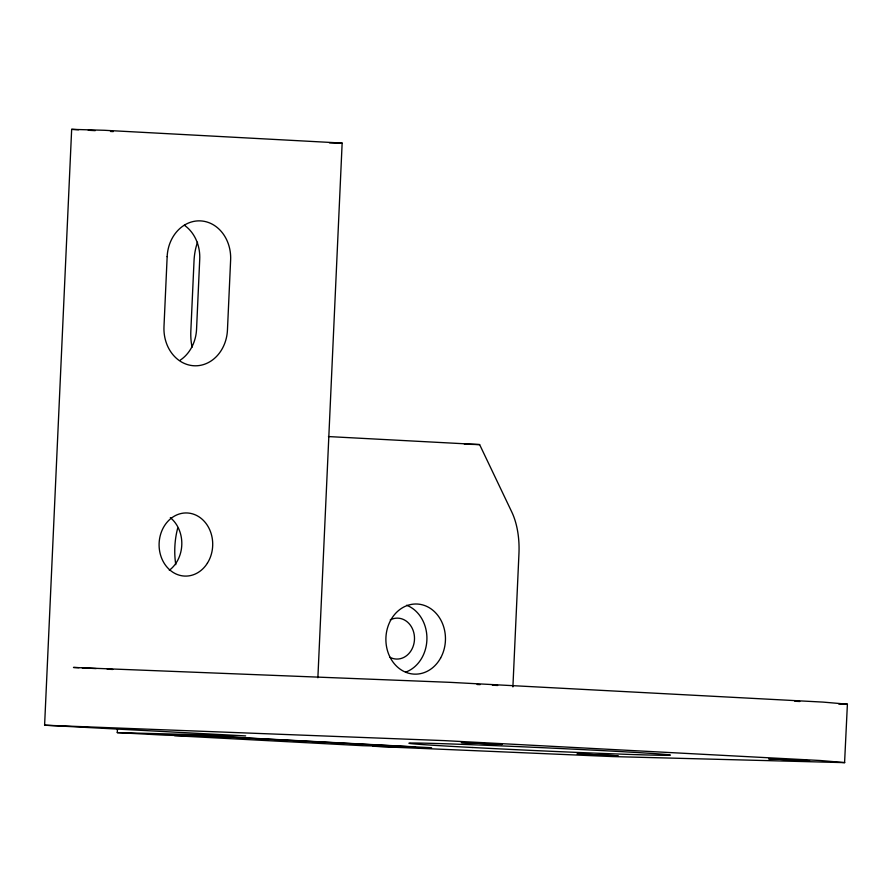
<?xml version="1.0" encoding="UTF-8"?>
<svg xmlns="http://www.w3.org/2000/svg" width="892" height="892" viewBox="0 0 892 892"><rect width="100%" height="100%" fill="white"/><g stroke="black" fill="none" stroke-linecap="round" stroke-linejoin="round"><path stroke-width="1.34" d="M117.465 728.641L117.276 732.622L245.668 735.911L44.6 725.207L71.661 129.351L104.397 130.288L342.149 143.077L317.875 677.775M512.9 686.907L518.954 553.542A58.482 30.897 -87 0 0 511.785 512.008L479.617 444.584L328.446 436.567M117.276 732.622L165.533 735.186L223.357 736.692L431.605 747.741L372.889 746.225L383.404 746.771L612.514 756.572L844.579 762.638L847.4 704.189L823.104 702.104L450.137 682.347L73.467 667.45L79.02 667.684M342.104 143.121L329.438 142.876M847.4 704.189L838.803 704.067M44.6 725.207L444.249 740.616L820.45 760.519L844.746 762.604M464.397 444.183L479.617 444.584M477.097 684.498L480.108 684.632M794.772 701.257L799.789 701.502M492.384 685.201L497.68 685.48M78.563 129.764L71.661 129.351M88.275 130.277L95.21 130.645M110.463 131.459L113.239 131.603M82.287 667.852L96.146 668.587M107.23 669.178L112.771 669.468M180.262 360.134A37.431 31.777 -88.5 0 0 196.552 329.26L199.73 259.159A37.431 31.777 -88.5 0 0 184.321 225.208M192.07 347.222A37.431 19.78 -87 0 1 190.843 330.954L194.032 260.854A37.431 19.78 -87 0 1 197.522 242.223M175.791 564.647A49.127 25.957 -87 0 1 177.675 528.209M390.261 619.873A20.471 17.372 -88.5 0 1 414.501 638.739A20.471 17.372 -88.5 0 1 389.782 657.226M406.64 605.255A35.089 29.793 -88.5 0 1 426.922 638.817A35.089 29.793 -88.5 0 1 405.804 672.077M170.316 517.65A31.577 26.805 -88.5 0 1 169.302 570.289M167.161 256.595L163.983 326.695A37.431 31.777 -88.5 0 0 194.021 365.765A37.431 31.777 -88.5 0 0 227.449 330.062L230.627 259.962A37.431 31.777 -88.5 0 0 200.6 220.893A37.431 31.777 -88.5 0 0 167.161 256.595M461.432 742.534L502.107 744.43L461.432 742.534M577.258 753.896L617.933 755.792L577.258 753.896M768.837 758.836L809.512 760.731L768.837 758.836M227.092 737.06L174.564 735.71L362.977 745.701L415.505 747.05L227.092 737.06M472.637 747.507A131.001 1.606 2.6 0 0 670.461 755.134A131.001 1.606 2.6 0 0 475.715 744.865A131.001 1.606 2.6 0 0 472.637 747.507M207.423 563.131A31.577 26.805 -88.5 0 0 188.981 513.123A31.577 26.805 -88.5 0 0 161.296 557.31A31.577 26.805 -88.5 0 0 207.423 563.131M440.637 657.973A35.089 29.793 -88.5 0 0 417.266 604.029A35.089 29.793 -88.5 0 0 389.113 655.241A35.089 29.793 -88.5 0 0 440.637 657.973"/></g></svg>
